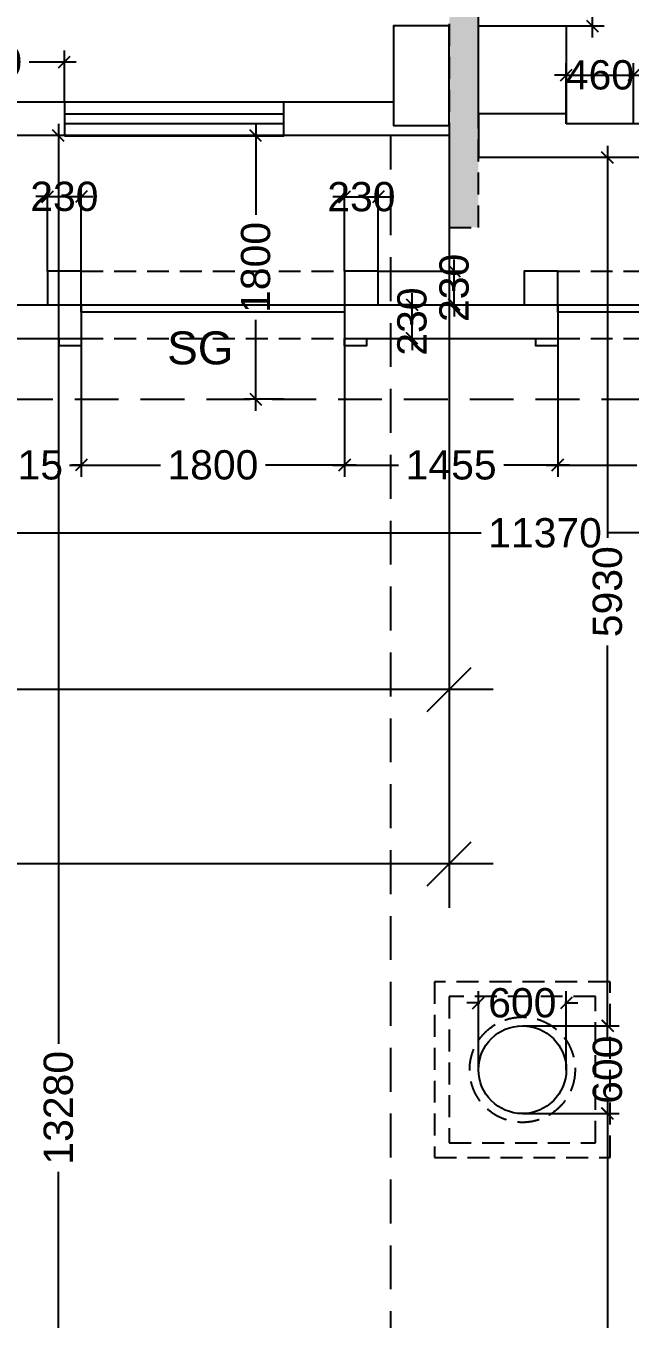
# Model space of a CAD drawing. Extents: x 6345096 to 6738923, y -6490958 to -6305885.
# Drawn here: x 6573896 to 6578026, y -6462958 to -6454124 of the extents above; entities that cross this region are included whole.
import ezdxf
from ezdxf.enums import TextEntityAlignment as Align

# ---------------------------------------------------------------- set-up
doc = ezdxf.new("R2010")
doc.units = 0
doc.header["$LTSCALE"] = 600
doc.header["$MEASUREMENT"] = 0
doc.header["$PDMODE"] = 35
doc.linetypes.add('DASHED', pattern=[0.75, 0.5, -0.25])
doc.linetypes.add('HIDDEN', pattern=[0.375, 0.25, -0.125])
doc.layers.get('0').update_dxf_attribs({"linetype": 'CONTINUOUS'})
doc.layers.get('Defpoints').update_dxf_attribs({"linetype": 'CONTINUOUS'})
for name, color, linetype in [('chajja', 7, 'CONTINUOUS'), ('DIM', 8, 'CONTINUOUS'), ('DIM-TEXT', 8, 'CONTINUOUS'), ('Ele. Proj', 7, 'CONTINUOUS'), ('Exp.Joint', 104, 'CONTINUOUS'), ('HS', 251, 'CONTINUOUS'), ('joinery', 7, 'CONTINUOUS'), ('JW', 8, 'CONTINUOUS'), ('LA-column', 3, 'CONTINUOUS'), ('LINE', 8, 'CONTINUOUS'), ('Walls', 7, 'CONTINUOUS'), ('WIN', 151, 'CONTINUOUS'), ('Working Dim', 5, 'CONTINUOUS')]:
    doc.layers.add(name, color=color, linetype=linetype)
doc.styles.add('ari', font='arial.ttf')
doc.styles.add('RT', font='romant.shx')
doc.styles.get("Standard").update_dxf_attribs({"font": 'romans.shx'})
doc.dimstyles.new('int. dim', dxfattribs={"dimtxt": 200, "dimasz": 80, "dimexe": 80, "dimexo": 0, "dimgap": 70, "dimtad": 0, "dimdec": 0, "dimzin": 12, "dimdsep": 46, "dimtxsty": 'ari', "dimblk": 'OBLIQUE', "dimcen": 2, "dimdle": 80, "dimclrd": 256, "dimclre": 256, "dimclrt": 6, "dimadec": 0, "dimazin": 0, "dimtfac": 1, "dimtdec": 0, "dimtix": 1, "dimtmove": 2, "dimatfit": 3, "dimfxl": 1, "dimtolj": 1, "dimtzin": 0, "dimlwd": -1, "dimlwe": -1, "dimarcsym": 0})
doc.dimstyles.new('STANDARD$0', dxfattribs={"dimscale": 0, "dimtxt": 150, "dimasz": 125, "dimexe": 0.75, "dimexo": 1, "dimgap": 25, "dimtad": 1, "dimdec": 0, "dimdsep": 46, "dimtxsty": 'Standard', "dimblk1": 'DOT', "dimblk2": 'DOT', "dimsah": 1, "dimcen": 2.5, "dimclrd": 1, "dimclre": 1, "dimclrt": 3, "dimadec": 0, "dimazin": 0, "dimtfac": 1, "dimtdec": 0, "dimtmove": 0, "dimatfit": 3, "dimldrblk": 'DOT', "dimfxl": 1, "dimtolj": 1, "dimtzin": 0, "dimarcsym": 0})
doc.dimstyles.new('TEXT', dxfattribs={"dimscale": 0, "dimtxt": 600, "dimasz": 300, "dimexe": 300, "dimexo": 30, "dimgap": 50, "dimtad": 0, "dimdec": 0, "dimzin": 0, "dimdsep": 46, "dimtxsty": 'RT', "dimblk": 'OBLIQUE', "dimcen": 0.09, "dimdle": 300, "dimclrd": 256, "dimclre": 256, "dimclrt": 170, "dimadec": 0, "dimazin": 0, "dimtfac": 1, "dimtdec": 0, "dimtofl": 0, "dimtmove": 2, "dimatfit": 3, "dimfxl": 1, "dimfrac": 2, "dimtolj": 1, "dimtzin": 0, "dimlwd": -1, "dimlwe": -1, "dimarcsym": 0})

# ---------------------------------------------------------------- blocks, each defined once
blk = doc.blocks.new('_Oblique')
at = {"color": 0, "linetype": 'ByBlock', "lineweight": -2}
blk.add_line((-0.5, -0.5), (0.5, 0.5), dxfattribs=at)
blk = doc.blocks.new('*D259')
at = {"layer": 'Defpoints', "color": 0, "linetype": 'Continuous', "transparency": 16777216}
for p in [(6531899.3, -6454873.9, -2.1), (6576789.4, -6454873.9, -2.1), (6576789.4, -6459847.3)]:
    blk.add_point(p, dxfattribs=at)
at = {"layer": 'DIM-TEXT', "transparency": 16777216}
for p, q in [((6531899.3, -6454873.9), (6531899.3, -6460147.3)), ((6576789.4, -6454873.9), (6576789.4, -6460147.3)), ((6531599.3, -6459847.3), (6547085.7, -6459847.3)), ((6577089.4, -6459847.3), (6561603.1, -6459847.3))]:
    blk.add_line(p, q, dxfattribs=at)
at = {"layer": 'DIM-TEXT', "linetype": 'Continuous', "transparency": 16777216, "xscale": 300, "yscale": 300, "zscale": 300, "rotation": 180}
blk.add_blockref('_Oblique', (6531899.3, -6459847.3), dxfattribs=at)
at = {"layer": 'DIM-TEXT', "linetype": 'Continuous', "transparency": 16777216, "xscale": 300, "yscale": 300, "zscale": 300}
blk.add_blockref('_Oblique', (6576789.4, -6459847.3), dxfattribs=at)
at = {"layer": 'DIM-TEXT', "color": 170, "linetype": 'Continuous', "transparency": 16777216, "insert": (6554344.4, -6459847.3), "char_height": 750, "attachment_point": 5, "style": 'ari'}
blk.add_mtext('\\A1;{\\H1.0667x;OPD - GENERAL MEDICINE}', dxfattribs=at)
blk = doc.blocks.new('*D432')
at = {"layer": 'Defpoints', "color": 0, "transparency": 16777216}
for p in [(6577589.5, -6447408.9, 5.3), (6577767.9, -6447408.9), (6577589.5, -6454123.9, 26.7)]:
    blk.add_point(p, dxfattribs=at)
at = {"layer": 'Working Dim', "transparency": 16777216}
for p, q in [((6577767.9, -6447328.9), (6577767.9, -6450396.5)), ((6577589.5, -6447408.9), (6577847.9, -6447408.9)), ((6577767.9, -6454203.9), (6577767.9, -6451136.3)), ((6577589.5, -6454123.9), (6577847.9, -6454123.9))]:
    blk.add_line(p, q, dxfattribs=at)
at = {"layer": 'Working Dim', "transparency": 16777216, "xscale": 80, "yscale": 80, "zscale": 80}
for p, rotation in [((6577767.9, -6447408.9), 90), ((6577767.9, -6454123.9), 270)]:
    blk.add_blockref('_Oblique', p, dxfattribs=dict(at, rotation=rotation))
at = {"layer": 'Working Dim', "color": 6, "transparency": 16777216, "insert": (6577767.9, -6450766.4), "char_height": 200, "attachment_point": 5, "rotation": 90, "style": 'ari'}
blk.add_mtext('\\A1;6715', dxfattribs=at)
blk = doc.blocks.new('*D1366')
at = {"layer": 'Defpoints', "color": 0, "transparency": 16777216}
for p in [(6576989.2, -6460797.9), (6576989.2, -6461259.2), (6577589.2, -6461253.9)]:
    blk.add_point(p, dxfattribs=at)
at = {"layer": 'Working Dim', "transparency": 16777216}
for p, q in [((6576989.2, -6460797.9), (6576909.2, -6460797.9)), ((6576989.2, -6461259.2), (6576989.2, -6460717.9)), ((6576989.2, -6460797.9), (6576998.1, -6460797.9)), ((6577589.2, -6460797.9), (6577580.3, -6460797.9)), ((6577589.2, -6461253.9), (6577589.2, -6460717.9)), ((6577589.2, -6460797.9), (6577669.2, -6460797.9))]:
    blk.add_line(p, q, dxfattribs=at)
at = {"layer": 'Working Dim', "transparency": 16777216, "xscale": 80, "yscale": 80, "zscale": 80}
blk.add_blockref('_Oblique', (6576989.2, -6460797.9), dxfattribs=at)
at = {"layer": 'Working Dim', "transparency": 16777216, "xscale": 80, "yscale": 80, "zscale": 80, "rotation": 180}
blk.add_blockref('_Oblique', (6577589.2, -6460797.9), dxfattribs=at)
at = {"layer": 'Working Dim', "color": 6, "transparency": 16777216, "insert": (6577289.2, -6460797.9), "char_height": 200, "attachment_point": 5, "style": 'ari'}
blk.add_mtext('\\A1;600', dxfattribs=at)
blk = doc.blocks.new('*D1367')
at = {"layer": 'Defpoints', "color": 0, "transparency": 16777216}
for p in [(6577289.2, -6461553.9, -15.1), (6577871.3, -6461553.9), (6577289.2, -6467554, 3.3)]:
    blk.add_point(p, dxfattribs=at)
at = {"layer": 'Working Dim', "transparency": 16777216}
for p, q in [((6577871.3, -6461473.9), (6577871.3, -6464185.1)), ((6577289.2, -6461553.9), (6577951.3, -6461553.9)), ((6577871.3, -6467634), (6577871.3, -6464922.8)), ((6577289.2, -6467554), (6577951.3, -6467554))]:
    blk.add_line(p, q, dxfattribs=at)
at = {"layer": 'Working Dim', "transparency": 16777216, "xscale": 80, "yscale": 80, "zscale": 80}
for p, rotation in [((6577871.3, -6461553.9), 90), ((6577871.3, -6467554), 270)]:
    blk.add_blockref('_Oblique', p, dxfattribs=dict(at, rotation=rotation))
at = {"layer": 'Working Dim', "color": 6, "transparency": 16777216, "insert": (6577871.3, -6464553.9), "char_height": 200, "attachment_point": 5, "rotation": 90, "style": 'ari'}
blk.add_mtext('\\A1;6000', dxfattribs=at)
blk = doc.blocks.new('*D1368')
at = {"layer": 'Defpoints', "color": 0, "transparency": 16777216}
for p in [(6577289.2, -6460953.9, -15.1), (6577871.4, -6460953.9), (6577289.2, -6461553.9, -15.1)]:
    blk.add_point(p, dxfattribs=at)
at = {"layer": 'Working Dim', "transparency": 16777216}
for p, q in [((6577871.4, -6460953.9), (6577871.4, -6460873.9)), ((6577289.2, -6460953.9), (6577951.4, -6460953.9)), ((6577871.4, -6460953.9), (6577871.4, -6460962.7)), ((6577289.2, -6461553.9), (6577951.4, -6461553.9)), ((6577871.4, -6461553.9), (6577871.4, -6461545)), ((6577871.4, -6461553.9), (6577871.4, -6461633.9))]:
    blk.add_line(p, q, dxfattribs=at)
at = {"layer": 'Working Dim', "transparency": 16777216, "xscale": 80, "yscale": 80, "zscale": 80}
for p, rotation in [((6577871.4, -6460953.9), 270), ((6577871.4, -6461553.9), 90)]:
    blk.add_blockref('_Oblique', p, dxfattribs=dict(at, rotation=rotation))
at = {"layer": 'Working Dim', "color": 6, "transparency": 16777216, "insert": (6577871.4, -6461253.9), "char_height": 200, "attachment_point": 5, "rotation": 90, "style": 'ari'}
blk.add_mtext('\\A1;600', dxfattribs=at)
blk = doc.blocks.new('*D1369')
at = {"layer": 'Defpoints', "color": 0, "transparency": 16777216}
for p in [(6577871.3, -6455023.9), (6577899.3, -6455023.9, 6.5), (6577289.2, -6460953.9)]:
    blk.add_point(p, dxfattribs=at)
at = {"layer": 'Working Dim', "transparency": 16777216}
for p, q in [((6577871.3, -6454943.9), (6577871.3, -6457620.6)), ((6577899.3, -6455023.9), (6577791.3, -6455023.9)), ((6577871.3, -6461033.9), (6577871.3, -6458357.2)), ((6577289.2, -6460953.9), (6577951.3, -6460953.9))]:
    blk.add_line(p, q, dxfattribs=at)
at = {"layer": 'Working Dim', "transparency": 16777216, "xscale": 80, "yscale": 80, "zscale": 80}
for p, rotation in [((6577871.3, -6455023.9), 90), ((6577871.3, -6460953.9), 270)]:
    blk.add_blockref('_Oblique', p, dxfattribs=dict(at, rotation=rotation))
at = {"layer": 'Working Dim', "color": 6, "transparency": 16777216, "insert": (6577871.3, -6457988.9), "char_height": 200, "attachment_point": 5, "rotation": 90, "style": 'ari'}
blk.add_mtext('\\A1;5930', dxfattribs=at)
blk = doc.blocks.new('*D1476')
at = {"layer": 'Defpoints', "color": 0, "transparency": 16777216}
for p in [(6574159.5, -6454371.1), (6572959.6, -6454644, 21.3), (6574159.5, -6454644, 16.1)]:
    blk.add_point(p, dxfattribs=at)
at = {"layer": 'Working Dim', "transparency": 16777216}
for p, q in [((6572959.6, -6454644), (6572959.6, -6454291.1)), ((6574159.5, -6454644), (6574159.5, -6454291.1)), ((6572879.6, -6454371.1), (6573200.6, -6454371.1)), ((6574239.5, -6454371.1), (6573918.4, -6454371.1))]:
    blk.add_line(p, q, dxfattribs=at)
at = {"layer": 'Working Dim', "transparency": 16777216, "xscale": 80, "yscale": 80, "zscale": 80, "rotation": 180}
blk.add_blockref('_Oblique', (6572959.6, -6454371.1), dxfattribs=at)
at = {"layer": 'Working Dim', "transparency": 16777216, "xscale": 80, "yscale": 80, "zscale": 80}
blk.add_blockref('_Oblique', (6574159.5, -6454371.1), dxfattribs=at)
at = {"layer": 'Working Dim', "color": 6, "transparency": 16777216, "insert": (6573559.5, -6454371.1), "char_height": 200, "attachment_point": 5, "style": 'ari'}
blk.add_mtext('\\A1;1200', dxfattribs=at)
blk = doc.blocks.new('*D1477')
at = {"layer": 'Defpoints', "color": 0, "transparency": 16777216}
for p in [(6576609.6, -6454873.9, 26.6), (6574118.5, -6468154), (6576828.3, -6468154)]:
    blk.add_point(p, dxfattribs=at)
at = {"layer": 'Working Dim', "transparency": 16777216}
for p, q in [((6574118.5, -6454793.9), (6574118.5, -6461077.4)), ((6576609.6, -6454873.9), (6574038.5, -6454873.9)), ((6574118.5, -6468234), (6574118.5, -6461950.5)), ((6576828.3, -6468154), (6574038.5, -6468154))]:
    blk.add_line(p, q, dxfattribs=at)
at = {"layer": 'Working Dim', "transparency": 16777216, "xscale": 80, "yscale": 80, "zscale": 80}
for p, rotation in [((6574118.5, -6454873.9), 90), ((6574118.5, -6468154), 270)]:
    blk.add_blockref('_Oblique', p, dxfattribs=dict(at, rotation=rotation))
at = {"layer": 'Working Dim', "color": 6, "transparency": 16777216, "insert": (6574118.5, -6461514), "char_height": 200, "attachment_point": 5, "rotation": 90, "style": 'ari'}
blk.add_mtext('\\A1;13280', dxfattribs=at)
blk = doc.blocks.new('*D1486')
at = {"layer": 'Defpoints', "color": 0, "transparency": 16777216}
for p in [(6531899.3, -6454873.9), (6576789.5, -6454838.9), (6531899.3, -6458656.5)]:
    blk.add_point(p, dxfattribs=at)
at = {"layer": 'DIM', "color": 8, "transparency": 16777216}
for p, q in [((6531899.3, -6454873.9), (6531899.3, -6458956.5)), ((6576789.5, -6454838.9), (6576789.5, -6458956.5)), ((6531599.3, -6458656.5), (6552636.5, -6458656.5)), ((6577089.5, -6458656.5), (6556052.3, -6458656.5))]:
    blk.add_line(p, q, dxfattribs=at)
at = {"layer": 'DIM', "color": 8, "transparency": 16777216, "xscale": 300, "yscale": 300, "zscale": 300, "rotation": 180}
blk.add_blockref('_Oblique', (6531899.3, -6458656.5), dxfattribs=at)
at = {"layer": 'DIM', "color": 8, "transparency": 16777216, "xscale": 300, "yscale": 300, "zscale": 300}
blk.add_blockref('_Oblique', (6576789.5, -6458656.5), dxfattribs=at)
at = {"layer": 'DIM', "color": 7, "transparency": 16777216, "insert": (6554344.4, -6458656.5), "char_height": 750, "attachment_point": 5, "style": 'ari'}
blk.add_mtext('\\A1;44.89m', dxfattribs=at)
blk = doc.blocks.new('A$C39C90E38')
at = {"layer": 'Working Dim', "color": 8, "linetype": 'HIDDEN'}
for points in [[(0, 1200), (0, 0), (1200, 0), (1200, 1200)], [(100, 1100), (100, 100), (1100, 100), (1100, 1100)]]:
    blk.add_lwpolyline(points, close=True, dxfattribs=at)
blk.add_circle((600, 600), 360, dxfattribs=at)
blk = doc.blocks.new('*D1538')
at = {"layer": 'Defpoints', "color": 0, "transparency": 16777216}
for p in [(6575659.5, -6454874, 16.1), (6575466.9, -6456673.8), (6575659.5, -6456673.8, 21.3)]:
    blk.add_point(p, dxfattribs=at)
at = {"layer": 'Working Dim', "transparency": 16777216}
for p, q in [((6575466.9, -6454794), (6575466.9, -6455415.1)), ((6575659.5, -6454874), (6575386.9, -6454874)), ((6575466.9, -6456753.8), (6575466.9, -6456132.8)), ((6575659.5, -6456673.8), (6575386.9, -6456673.8))]:
    blk.add_line(p, q, dxfattribs=at)
at = {"layer": 'Working Dim', "transparency": 16777216, "xscale": 80, "yscale": 80, "zscale": 80}
for p, rotation in [((6575466.9, -6454874), 90), ((6575466.9, -6456673.8), 270)]:
    blk.add_blockref('_Oblique', p, dxfattribs=dict(at, rotation=rotation))
at = {"layer": 'Working Dim', "color": 6, "transparency": 16777216, "insert": (6575466.9, -6455773.9), "char_height": 200, "attachment_point": 5, "rotation": 90, "style": 'ari'}
blk.add_mtext('\\A1;1800', dxfattribs=at)
blk = doc.blocks.new('*D1539')
at = {"layer": 'Defpoints', "color": 0, "transparency": 16777216}
for p in [(6574274.1, -6456258.8, 21.3), (6573559.4, -6456373.8, 30.4), (6574274.1, -6457123.7)]:
    blk.add_point(p, dxfattribs=at)
at = {"layer": 'Working Dim', "transparency": 16777216}
for p, q in [((6574274.1, -6456258.8), (6574274.1, -6457203.7)), ((6573559.4, -6456373.8), (6573559.4, -6457203.7)), ((6573559.4, -6457123.7), (6573479.4, -6457123.7)), ((6573559.4, -6457123.7), (6573625.9, -6457123.7)), ((6574274.1, -6457123.7), (6574207.6, -6457123.7)), ((6574274.1, -6457123.7), (6574354.1, -6457123.7))]:
    blk.add_line(p, q, dxfattribs=at)
at = {"layer": 'Working Dim', "transparency": 16777216, "xscale": 80, "yscale": 80, "zscale": 80}
blk.add_blockref('_Oblique', (6573559.4, -6457123.7), dxfattribs=at)
at = {"layer": 'Working Dim', "transparency": 16777216, "xscale": 80, "yscale": 80, "zscale": 80, "rotation": 180}
blk.add_blockref('_Oblique', (6574274.1, -6457123.7), dxfattribs=at)
at = {"layer": 'Working Dim', "color": 6, "transparency": 16777216, "insert": (6573916.7, -6457123.7), "char_height": 200, "attachment_point": 5, "style": 'ari'}
blk.add_mtext('\\A1;715', dxfattribs=at)
blk = doc.blocks.new('*D1540')
at = {"layer": 'Defpoints', "color": 0, "transparency": 16777216}
for p in [(6574274.1, -6456258.8, 21.3), (6576074.1, -6456258.8, 21.3), (6576074.1, -6457123.7)]:
    blk.add_point(p, dxfattribs=at)
at = {"layer": 'Working Dim', "transparency": 16777216}
for p, q in [((6574274.1, -6456258.8), (6574274.1, -6457203.7)), ((6576074.1, -6456258.8), (6576074.1, -6457203.7)), ((6574194.1, -6457123.7), (6574815.2, -6457123.7)), ((6576154.1, -6457123.7), (6575533, -6457123.7))]:
    blk.add_line(p, q, dxfattribs=at)
at = {"layer": 'Working Dim', "transparency": 16777216, "xscale": 80, "yscale": 80, "zscale": 80, "rotation": 180}
blk.add_blockref('_Oblique', (6574274.1, -6457123.7), dxfattribs=at)
at = {"layer": 'Working Dim', "transparency": 16777216, "xscale": 80, "yscale": 80, "zscale": 80}
blk.add_blockref('_Oblique', (6576074.1, -6457123.7), dxfattribs=at)
at = {"layer": 'Working Dim', "color": 6, "transparency": 16777216, "insert": (6575174.1, -6457123.7), "char_height": 200, "attachment_point": 5, "style": 'ari'}
blk.add_mtext('\\A1;1800', dxfattribs=at)
blk = doc.blocks.new('*D1541')
at = {"layer": 'Defpoints', "color": 0, "transparency": 16777216}
for p in [(6576074.1, -6456258.8, 21.3), (6577531.4, -6456258.8, 21.3), (6577531.4, -6457123.7)]:
    blk.add_point(p, dxfattribs=at)
at = {"layer": 'Working Dim', "transparency": 16777216}
for p, q in [((6576074.1, -6456258.8), (6576074.1, -6457203.7)), ((6577531.4, -6456258.8), (6577531.4, -6457203.7)), ((6575994.1, -6457123.7), (6576442.8, -6457123.7)), ((6577611.4, -6457123.7), (6577162.7, -6457123.7))]:
    blk.add_line(p, q, dxfattribs=at)
at = {"layer": 'Working Dim', "transparency": 16777216, "xscale": 80, "yscale": 80, "zscale": 80, "rotation": 180}
blk.add_blockref('_Oblique', (6576074.1, -6457123.7), dxfattribs=at)
at = {"layer": 'Working Dim', "transparency": 16777216, "xscale": 80, "yscale": 80, "zscale": 80}
blk.add_blockref('_Oblique', (6577531.4, -6457123.7), dxfattribs=at)
at = {"layer": 'Working Dim', "color": 6, "transparency": 16777216, "insert": (6576802.8, -6457123.7), "char_height": 200, "attachment_point": 5, "style": 'ari'}
blk.add_mtext('\\A1;1455', dxfattribs=at)
blk = doc.blocks.new('*D1542')
at = {"layer": 'Defpoints', "color": 0, "transparency": 16777216}
for p in [(6577531.4, -6456258.8, 21.3), (6579331.4, -6456258.8, 21.3), (6579331.4, -6457123.7)]:
    blk.add_point(p, dxfattribs=at)
at = {"layer": 'Working Dim', "transparency": 16777216}
for p, q in [((6577531.4, -6456258.8), (6577531.4, -6457203.7)), ((6579331.4, -6456258.8), (6579331.4, -6457203.7)), ((6577451.4, -6457123.7), (6578072.6, -6457123.7)), ((6579411.4, -6457123.7), (6578790.3, -6457123.7))]:
    blk.add_line(p, q, dxfattribs=at)
at = {"layer": 'Working Dim', "transparency": 16777216, "xscale": 80, "yscale": 80, "zscale": 80, "rotation": 180}
blk.add_blockref('_Oblique', (6577531.4, -6457123.7), dxfattribs=at)
at = {"layer": 'Working Dim', "transparency": 16777216, "xscale": 80, "yscale": 80, "zscale": 80}
blk.add_blockref('_Oblique', (6579331.4, -6457123.7), dxfattribs=at)
at = {"layer": 'Working Dim', "color": 6, "transparency": 16777216, "insert": (6578431.4, -6457123.7), "char_height": 200, "attachment_point": 5, "style": 'ari'}
blk.add_mtext('\\A1;1800', dxfattribs=at)
blk = doc.blocks.new('*D1546')
at = {"layer": 'Defpoints', "color": 0, "transparency": 16777216}
for p in [(6583129.4, -6455023.9, 22), (6571759.5, -6456373.8), (6583129.4, -6457587.8)]:
    blk.add_point(p, dxfattribs=at)
at = {"layer": 'Working Dim', "transparency": 16777216}
for p, q in [((6583129.4, -6455023.9), (6583129.4, -6457667.8)), ((6571759.5, -6456373.8), (6571759.5, -6457667.8)), ((6571679.5, -6457587.8), (6577007.9, -6457587.8)), ((6583209.4, -6457587.8), (6577881, -6457587.8))]:
    blk.add_line(p, q, dxfattribs=at)
at = {"layer": 'Working Dim', "transparency": 16777216, "xscale": 80, "yscale": 80, "zscale": 80, "rotation": 180}
blk.add_blockref('_Oblique', (6571759.5, -6457587.8), dxfattribs=at)
at = {"layer": 'Working Dim', "transparency": 16777216, "xscale": 80, "yscale": 80, "zscale": 80}
blk.add_blockref('_Oblique', (6583129.4, -6457587.8), dxfattribs=at)
at = {"layer": 'Working Dim', "color": 6, "transparency": 16777216, "insert": (6577444.4, -6457587.8), "char_height": 200, "attachment_point": 5, "style": 'ari'}
blk.add_mtext('\\A1;11370', dxfattribs=at)
blk = doc.blocks.new('*D1548')
at = {"layer": 'Defpoints', "color": 0, "transparency": 16777216}
for p in [(6576535.6, -6456028.8, 21.3), (6576535.6, -6456028.8), (6576535.6, -6456258.8, 21.3)]:
    blk.add_point(p, dxfattribs=at)
at = {"layer": 'Working Dim', "transparency": 16777216}
for p, q in [((6576535.6, -6456028.8), (6576455.6, -6456028.8)), ((6576535.6, -6456028.8), (6576535.6, -6455948.8)), ((6576535.6, -6456258.8), (6576535.6, -6456028.8)), ((6576535.6, -6456258.8), (6576455.6, -6456258.8)), ((6576535.6, -6456258.8), (6576535.6, -6456338.8))]:
    blk.add_line(p, q, dxfattribs=at)
at = {"layer": 'Working Dim', "transparency": 16777216, "xscale": 80, "yscale": 80, "zscale": 80}
for p, rotation in [((6576535.6, -6456028.8), 270), ((6576535.6, -6456258.8), 90)]:
    blk.add_blockref('_Oblique', p, dxfattribs=dict(at, rotation=rotation))
at = {"layer": 'Working Dim', "color": 6, "transparency": 16777216, "insert": (6576535.6, -6456143.8), "char_height": 200, "attachment_point": 5, "rotation": 90, "style": 'ari'}
blk.add_mtext('\\A1;230', dxfattribs=at)
blk = doc.blocks.new('*D1549')
at = {"layer": 'Defpoints', "color": 0, "transparency": 16777216}
for p in [(6574274.1, -6455289.7), (6574044.1, -6455798.8, 21.3), (6574274.1, -6455798.8, 21.3)]:
    blk.add_point(p, dxfattribs=at)
at = {"layer": 'Working Dim', "transparency": 16777216}
for p, q in [((6574044.1, -6455798.8), (6574044.1, -6455209.7)), ((6574274.1, -6455798.8), (6574274.1, -6455209.7)), ((6574044.1, -6455289.7), (6573964.1, -6455289.7)), ((6574044.1, -6455289.7), (6574274.1, -6455289.7)), ((6574274.1, -6455289.7), (6574354.1, -6455289.7))]:
    blk.add_line(p, q, dxfattribs=at)
at = {"layer": 'Working Dim', "transparency": 16777216, "xscale": 80, "yscale": 80, "zscale": 80}
blk.add_blockref('_Oblique', (6574044.1, -6455289.7), dxfattribs=at)
at = {"layer": 'Working Dim', "transparency": 16777216, "xscale": 80, "yscale": 80, "zscale": 80, "rotation": 180}
blk.add_blockref('_Oblique', (6574274.1, -6455289.7), dxfattribs=at)
at = {"layer": 'Working Dim', "color": 6, "transparency": 16777216, "insert": (6574159.1, -6455289.7), "char_height": 200, "attachment_point": 5, "style": 'ari'}
blk.add_mtext('\\A1;230', dxfattribs=at)
blk = doc.blocks.new('*D1550')
at = {"layer": 'Defpoints', "color": 0, "transparency": 16777216}
for p in [(6576303.3, -6455798.8, 21.3), (6576823.5, -6455798.8), (6576303.3, -6456028.8, 21.3)]:
    blk.add_point(p, dxfattribs=at)
at = {"layer": 'Working Dim', "transparency": 16777216}
for p, q in [((6576823.5, -6455798.8), (6576823.5, -6455718.8)), ((6576303.3, -6455798.8), (6576903.5, -6455798.8)), ((6576823.5, -6456028.8), (6576823.5, -6455798.8)), ((6576303.3, -6456028.8), (6576903.5, -6456028.8)), ((6576823.5, -6456028.8), (6576823.5, -6456108.8))]:
    blk.add_line(p, q, dxfattribs=at)
at = {"layer": 'Working Dim', "transparency": 16777216, "xscale": 80, "yscale": 80, "zscale": 80}
for p, rotation in [((6576823.5, -6455798.8), 270), ((6576823.5, -6456028.8), 90)]:
    blk.add_blockref('_Oblique', p, dxfattribs=dict(at, rotation=rotation))
at = {"layer": 'Working Dim', "color": 6, "transparency": 16777216, "insert": (6576823.5, -6455913.8), "char_height": 200, "attachment_point": 5, "rotation": 90, "style": 'ari'}
blk.add_mtext('\\A1;230', dxfattribs=at)
blk = doc.blocks.new('*D1551')
at = {"layer": 'Defpoints', "color": 0, "transparency": 16777216}
for p in [(6576304.1, -6455291.8), (6576074.1, -6455798.8, 21.3), (6576304.1, -6455799.7, 21.3)]:
    blk.add_point(p, dxfattribs=at)
at = {"layer": 'Working Dim', "transparency": 16777216}
for p, q in [((6576074.1, -6455798.8), (6576074.1, -6455211.8)), ((6576304.1, -6455799.7), (6576304.1, -6455211.8)), ((6576074.1, -6455291.8), (6575994.1, -6455291.8)), ((6576074.1, -6455291.8), (6576304.1, -6455291.8)), ((6576304.1, -6455291.8), (6576384.1, -6455291.8))]:
    blk.add_line(p, q, dxfattribs=at)
at = {"layer": 'Working Dim', "transparency": 16777216, "xscale": 80, "yscale": 80, "zscale": 80}
blk.add_blockref('_Oblique', (6576074.1, -6455291.8), dxfattribs=at)
at = {"layer": 'Working Dim', "transparency": 16777216, "xscale": 80, "yscale": 80, "zscale": 80, "rotation": 180}
blk.add_blockref('_Oblique', (6576304.1, -6455291.8), dxfattribs=at)
at = {"layer": 'Working Dim', "color": 6, "transparency": 16777216, "insert": (6576189.1, -6455291.8), "char_height": 200, "attachment_point": 5, "style": 'ari'}
blk.add_mtext('\\A1;230', dxfattribs=at)
blk = doc.blocks.new('*D1554')
at = {"layer": 'Defpoints', "color": 0, "transparency": 16777216}
for p in [(6578049.5, -6454459.8), (6577589.5, -6454793.9, -20.2), (6578049.5, -6454793.9)]:
    blk.add_point(p, dxfattribs=at)
at = {"layer": 'Working Dim', "transparency": 16777216}
for p, q in [((6577589.5, -6454793.9), (6577589.5, -6454379.8)), ((6578049.5, -6454793.9), (6578049.5, -6454379.8)), ((6577589.5, -6454459.8), (6577509.5, -6454459.8)), ((6577589.5, -6454459.8), (6578049.5, -6454459.8)), ((6578049.5, -6454459.8), (6578129.5, -6454459.8))]:
    blk.add_line(p, q, dxfattribs=at)
at = {"layer": 'Working Dim', "transparency": 16777216, "xscale": 80, "yscale": 80, "zscale": 80}
blk.add_blockref('_Oblique', (6577589.5, -6454459.8), dxfattribs=at)
at = {"layer": 'Working Dim', "transparency": 16777216, "xscale": 80, "yscale": 80, "zscale": 80, "rotation": 180}
blk.add_blockref('_Oblique', (6578049.5, -6454459.8), dxfattribs=at)
at = {"layer": 'Working Dim', "color": 6, "transparency": 16777216, "insert": (6577819.5, -6454459.8), "char_height": 200, "attachment_point": 5, "style": 'ari'}
blk.add_mtext('\\A1;460', dxfattribs=at)
blk = doc.blocks.new('A$C2CD672AE')
at = {"layer": 'Ele. Proj', "color": 8, "linetype": 'HIDDEN'}
for p, q in [((43240, 395.1, -5.3), (43954.7, 395.1, -5.3)), ((43954.7, 395.1, -5.3), (43954.7, 165.1, -5.3)), ((45754.7, 395.1, -5.3), (46469.4, 395.1, -5.3)), ((45754.7, 395.1, -5.3), (45754.7, 165.1, -5.3)), ((46469.4, 395.1, -5.3), (47212.1, 395.1, -5.3)), ((47212.1, 395.1, -5.3), (47212.1, 165.1, -5.3)), ((43240, 165.1, -5.3), (43954.7, 165.1, -5.3)), ((45754.7, 165.1, -5.3), (46469.4, 165.1, -5.3)), ((46469.4, 165.1, -5.3), (47212.1, 165.1, -5.3))]:
    blk.add_line(p, q, dxfattribs=at)
at = {"layer": 'Ele. Proj', "color": 8, "linetype": 'HIDDEN', "elevation": -5.3}
for points in [[(43954.7, 395.1), (43954.7, 625.1), (43724.7, 625.1), (43724.7, 395.1)], [(45983.9, 395.1), (45984.7, 625.1), (45754.7, 625.1), (45754.7, 395.1)], [(47212.1, 395.1), (47212.1, 625.1), (46982.1, 625.1), (46982.1, 395.1)], [(43954.7, 165.1), (43954.7, 115.1), (43804.7, 115.1), (43804.7, 165.1)], [(45904.7, 165.1), (45904.7, 115.1), (45754.7, 115.1), (45754.7, 165.1)], [(47212.1, 165.1), (47212.1, 115.1), (47062.1, 115.1), (47062.1, 165.1)]]:
    blk.add_lwpolyline(points, dxfattribs=at)
at = {"layer": 'JW', "color": 8, "linetype": 'HIDDEN', "elevation": -5.3}
for points in [[(43954.7, 395.1), (45754.7, 395.1), (45754.7, 344.5), (43954.7, 344.5)], [(47212.1, 395.1), (49012.1, 395.1), (49012.1, 344.5), (47212.1, 344.5)]]:
    blk.add_lwpolyline(points, close=True, dxfattribs=at)
at = {"layer": 'LINE', "color": 8, "linetype": 'HIDDEN'}
for p, q in [((43954.7, 625.1, -5.3), (45754.7, 625.1, -5.3)), ((47212.1, 625.1, -5.3), (49012.1, 625.1, -5.3)), ((43954.7, 165.1, -5.3), (45754.7, 165.1, -5.3)), ((47212.1, 165.1, -5.3), (49012.1, 165.1, -5.3))]:
    blk.add_line(p, q, dxfattribs=at)
at = {"layer": 'Walls', "color": 8, "linetype": 'HIDDEN'}
for p, q in [((46090.1, 1779.9, -17.1), (42640.2, 1779.9, -5.3)), ((46670.1, 1700), (46670.1, 1400)), ((47270.1, 1700), (47270.1, 1630)), ((46470.1, 1620), (46470.1, 1550)), ((52809.9, 1630), (47270.1, 1630)), ((46470.1, 1550), (36546.1, 1550)), ((52809.9, 1400), (46670.1, 1400))]:
    blk.add_line(p, q, dxfattribs=at)

msp = doc.modelspace()

# ---------------------------------------------------------------- hatches: boundary and pattern name
at = {"layer": 'Exp.Joint', "linetype": 'HIDDEN'}
msp.add_hatch(color=256, dxfattribs=at).paths.add_polyline_path([(6576989.529, -6334860.673), (6576789.529, -6334860.673), (6576789.529, -6455500.935), (6576989.529, -6455500.935)])

# ---------------------------------------------------------------- linework, layer by layer
at = {"layer": 'chajja', "color": 7, "linetype": 'DASHED'}
msp.add_line((6576389.526, -6468154.031, -26.593), (6576389.526, -6454873.885, -26.593), dxfattribs=at)
at = {"layer": 'chajja', "color": 8, "linetype": 'DASHED'}
msp.add_line((6573329.39, -6456673.848, -5.322), (6610509.589, -6456673.848, -5.322), dxfattribs=at)
at = {"layer": 'Ele. Proj', "color": 1}
for p, q in [((6573559.39, -6456028.848, -5.322), (6574274.084, -6456028.848, -5.322)), ((6574274.084, -6456028.848, -5.322), (6574274.084, -6456258.848, -5.322)), ((6576074.084, -6456028.848, -5.322), (6576788.779, -6456028.848, -5.322)), ((6576074.084, -6456028.848, -5.322), (6576074.084, -6456258.848, -5.322)), ((6576788.779, -6456028.848, -5.322), (6577531.435, -6456028.848, -5.322)), ((6577531.435, -6456028.848, -5.322), (6577531.435, -6456258.848, -5.322)), ((6573559.39, -6456258.848, -5.322), (6574274.084, -6456258.848, -5.322)), ((6576074.084, -6456258.848, -5.322), (6576788.779, -6456258.848, -5.322)), ((6576788.779, -6456258.848, -5.322), (6577531.435, -6456258.848, -5.322))]:
    msp.add_line(p, q, dxfattribs=at)
at = {"layer": 'Ele. Proj', "color": 1, "elevation": -5.322}
for points in [[(6574274.084, -6456028.848), (6574274.084, -6455798.848), (6574044.084, -6455798.848), (6574044.084, -6456028.848)], [(6576303.274, -6456028.848), (6576304.084, -6455798.848), (6576074.084, -6455798.848), (6576074.084, -6456028.848)], [(6577531.435, -6456028.848), (6577531.435, -6455798.848), (6577301.435, -6455798.848), (6577301.435, -6456028.848)]]:
    msp.add_lwpolyline(points, dxfattribs=at)
at = {"layer": 'Ele. Proj', "elevation": -5.322}
for points in [[(6574274.084, -6456258.848), (6574274.084, -6456308.848), (6574124.084, -6456308.848), (6574124.084, -6456258.848)], [(6576224.084, -6456258.848), (6576224.084, -6456308.848), (6576074.084, -6456308.848), (6576074.084, -6456258.848)], [(6577531.435, -6456258.848), (6577531.435, -6456308.848), (6577381.435, -6456308.848), (6577381.435, -6456258.848)]]:
    msp.add_lwpolyline(points, dxfattribs=at)
at = {"layer": 'Exp.Joint', "linetype": 'HIDDEN', "elevation": 4.947}
msp.add_lwpolyline([(6576989.529, -6334860.673), (6576789.529, -6334860.673), (6576789.529, -6455500.935), (6576989.529, -6455500.935)], close=True, dxfattribs=at)
at = {"layer": 'JW', "color": 4, "elevation": -5.322}
for points in [[(6574274.084, -6456028.848), (6576074.084, -6456028.848), (6576074.084, -6456079.415), (6574274.084, -6456079.415)], [(6577531.435, -6456028.848), (6579331.435, -6456028.848), (6579331.435, -6456079.415), (6577531.435, -6456079.415)]]:
    msp.add_lwpolyline(points, close=True, dxfattribs=at)
at = {"layer": 'LA-column', "color": 2}
for points, elevation in [([(6576789.529, -6454123.912), (6576409.529, -6454123.912), (6576409.529, -6454803.912), (6576789.529, -6454803.912)], -3.728), ([(6577589.529, -6454723.934), (6576989.529, -6454723.934), (6576989.529, -6454123.934), (6577589.529, -6454123.934)], 0.191)]:
    msp.add_lwpolyline(points, close=True, dxfattribs=dict(at, elevation=elevation))
msp.add_circle((6577289.529, -6461253.869, 0.191), 300, dxfattribs=at)
at = {"layer": 'Walls'}
msp.add_line((6576409.529, -6454644.003, -17.124), (6572959.566, -6454644.003, -5.322), dxfattribs=at)
at = {"layer": 'Walls', "linetype": 'Continuous'}
for p, q in [((6576989.529, -6454723.916), (6576989.439, -6455023.916)), ((6577589.529, -6454723.916), (6577589.529, -6454793.916)), ((6583129.321, -6454793.916), (6577589.529, -6454793.916)), ((6576789.439, -6454873.885), (6566865.438, -6454873.885)), ((6576789.529, -6454803.894), (6576789.439, -6454873.885)), ((6583129.321, -6455023.916), (6576989.439, -6455023.916))]:
    msp.add_line(p, q, dxfattribs=at)
at = {"layer": 'WIN', "linetype": 'Continuous', "elevation": -10.453}
for points in [[(6574159.477, -6454874.034), (6575659.477, -6454874.034), (6575659.477, -6454644.034), (6574159.477, -6454644.034)], [(6574159.477, -6454791.251), (6575659.477, -6454791.251), (6575659.477, -6454726.817), (6574159.477, -6454726.817)]]:
    msp.add_lwpolyline(points, close=True, dxfattribs=at)

# ---------------------------------------------------------------- block references
msp.add_blockref('A$C39C90E38', (6576689.528, -6461853.869, 0.191))
at = {"layer": 'HS'}
msp.add_blockref('A$C2CD672AE', (6530319.294, -6456423.902, 8.17), dxfattribs=at)

# ---------------------------------------------------------------- texts
at = {"layer": 'joinery', "style": 'ari'}
msp.add_text('SG', height=225, dxfattribs=at).set_placement((6575088.286, -6456436.134, -26.593), align=Align.CENTER)

# ---------------------------------------------------------------- dimensions: what is measured, and where the dimension line sits
at = {"layer": 'DIM'}
dim = msp.add_linear_dim(base=(6531899.298, -6458656.532), p1=(6576789.484, -6454838.889), p2=(6531899.298, -6454873.885), dimstyle='STANDARD$0', override={"dimscale": 1, "dimtxt": 750, "dimasz": 300, "dimexe": 300, "dimexo": 0, "dimgap": 1, "dimtad": 0, "dimdec": 2, "dimlfac": 0.001, "dimzin": 0, "dimpost": 'm', "dimtxsty": 'ari', "dimblk1": 'Oblique', "dimblk2": 'Oblique', "dimcen": 0, "dimdle": 300, "dimclrd": 8, "dimclre": 8, "dimclrt": 7, "dimadec": 2, "dimtdec": 2, "dimtmove": 2, "dimfxl": 0.75, "dimfrac": 1, "dimlwd": 65535, "dimlwe": 65535}, dxfattribs=at)
dim.commit()
dim.dimension.update_dxf_attribs({"geometry": '*D1486', "text_midpoint": (6554344.391, -6458656.532)})
at = {"layer": 'DIM-TEXT', "linetype": 'Continuous'}
dim = msp.add_linear_dim(base=(6576789.439, -6459847.294, 2.092), p1=(6531899.298, -6454873.885), p2=(6576789.439, -6454873.885), text='{\\H1.0667x;OPD - GENERAL MEDICINE}', dimstyle='TEXT', override={"dimscale": 1, "dimtxt": 750, "dimexo": 0, "dimtxsty": 'ari'}, dxfattribs=at)
dim.commit()
dim.dimension.update_dxf_attribs({"geometry": '*D259', "text_midpoint": (6554344.369, -6459847.294, 2.092)})
at = {"layer": 'Working Dim', "color": 6}
for base, p1, p2, picture, middle in [((6577767.915, -6447408.886), (6577589.529, -6454123.916, 26.657), (6577589.529, -6447408.886, 5.322), '*D432', (6577767.915, -6450766.401)), ((6575466.891, -6456673.848, -26.593), (6575659.477, -6454874.034, -10.453), (6575659.477, -6456673.848, -5.322), '*D1538', (6575466.891, -6455773.941, -26.593)), ((6576823.507, -6455798.848, -26.593), (6576303.274, -6456028.848, -5.322), (6576303.274, -6455798.848, -5.322), '*D1550', (6576823.507, -6455913.848, -26.593)), ((6576535.636, -6456028.848, -26.593), (6576535.636, -6456258.848, -5.322), (6576535.636, -6456028.848, -5.322), '*D1548', (6576535.636, -6456143.848, -26.593))]:
    dim = msp.add_linear_dim(base=base, p1=p1, p2=p2, angle=90, dimstyle='int. dim', override={"dimtxt": 200, "dimarcsym": 1}, dxfattribs=at)
    dim.commit()
    dim.dimension.update_dxf_attribs({"geometry": picture, "text_midpoint": middle})
for base, p1, p2, picture, middle in [((6574159.477, -6454371.078, -26.593), (6572959.566, -6454644.003, -5.322), (6574159.477, -6454644.003, -10.453), '*D1476', (6573559.522, -6454371.078, -26.593)), ((6578049.529, -6454459.816, 26.657), (6577589.529, -6454793.916, 6.452), (6578049.529, -6454793.916, 26.657), '*D1554', (6577819.529, -6454459.816, 26.657)), ((6583129.408, -6457587.82, -26.593), (6571759.477, -6456373.848, -26.593), (6583129.408, -6455023.934, -4.556), '*D1546', (6577444.443, -6457587.82, -26.593)), ((6574274.084, -6455289.695, -26.593), (6574044.084, -6455798.848, -5.322), (6574274.084, -6455798.848, -5.322), '*D1549', (6574159.084, -6455289.695, -26.593)), ((6576304.081, -6455291.821, -26.593), (6576074.084, -6455798.848, -5.322), (6576304.081, -6455799.659, -5.322), '*D1551', (6576189.083, -6455291.821, -26.593)), ((6574274.084, -6457123.731, -26.593), (6573559.39, -6456373.848, 3.845), (6574274.084, -6456258.848, -5.322), '*D1539', (6573916.737, -6457123.731, -26.593)), ((6576074.084, -6457123.731, -26.593), (6574274.084, -6456258.848, -5.322), (6576074.084, -6456258.848, -5.322), '*D1540', (6575174.084, -6457123.731, -26.593)), ((6579331.435, -6457123.731, -26.593), (6577531.435, -6456258.848, -5.322), (6579331.435, -6456258.848, -5.322), '*D1542', (6578431.435, -6457123.731, -26.593))]:
    dim = msp.add_linear_dim(base=base, p1=p1, p2=p2, dimstyle='int. dim', override={"dimtxt": 200, "dimarcsym": 1}, dxfattribs=at)
    dim.commit()
    dim.dimension.update_dxf_attribs({"geometry": picture, "text_midpoint": middle})
at = {"layer": 'Working Dim'}
for base, p1, p2, angle, override, picture, middle in [((6574118.478, -6468154.031, -26.593), (6576609.577, -6454873.885), (6576828.316, -6468154.031, -26.593), 90, {"dimtxt": 200, "dimarcsym": 1}, '*D1477', (6574118.478, -6461513.958, -26.593)), ((6577871.292, -6455023.916), (6577289.248, -6460953.869), (6577899.267, -6455023.916, 6.452), 90, {"dimtxt": 200}, '*D1369', (6577871.292, -6457988.892)), ((6576989.224, -6460797.915), (6577589.177, -6461253.869), (6576989.224, -6461259.178), 180, {"dimtxt": 200}, '*D1366', (6577289.201, -6460797.915)), ((6577871.379, -6460953.869), (6577289.177, -6461553.869, -15.129), (6577289.177, -6460953.869, -15.129), 90, {"dimtxt": 200}, '*D1368', (6577871.379, -6461253.869)), ((6577871.292, -6461553.869), (6577289.177, -6467553.965, 3.275), (6577289.177, -6461553.869, -15.129), 90, {"dimtxt": 200}, '*D1367', (6577871.292, -6464553.917))]:
    dim = msp.add_linear_dim(base=base, p1=p1, p2=p2, angle=angle, dimstyle='int. dim', override=override, dxfattribs=at)
    dim.commit()
    dim.dimension.update_dxf_attribs({"geometry": picture, "text_midpoint": middle})
at = {"layer": 'Working Dim', "color": 6}
dim = msp.add_linear_dim(base=(6577531.435, -6457123.731, -26.593), p1=(6576074.084, -6456258.848, -5.322), p2=(6577531.435, -6456258.848, -5.322), text='1455', dimstyle='int. dim', override={"dimtxt": 200, "dimarcsym": 1}, dxfattribs=at)
dim.commit()
dim.dimension.update_dxf_attribs({"geometry": '*D1541', "text_midpoint": (6576802.759, -6457123.731, -26.593)})

doc.saveas('drawing.dxf')
